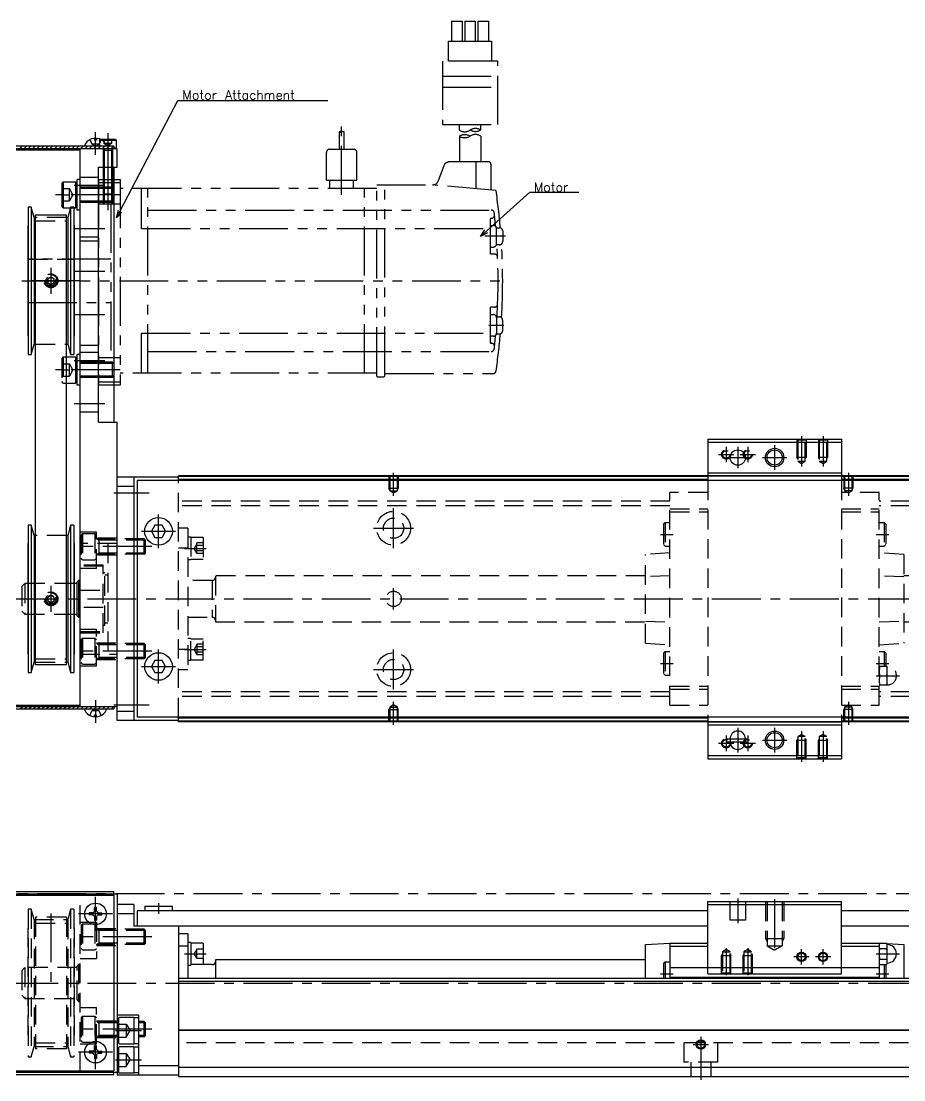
# Model space of a CAD drawing. Extents: x -2 to 986, y -8 to 353.
# Drawn here: x 327.5 to 614.7, y 9 to 353.5 of the extents above; entities that cross this region are included whole.
import ezdxf

# ---------------------------------------------------------------- set-up
doc = ezdxf.new("R2010")
doc.units = 0
doc.header["$LTSCALE"] = 0.5
for name, pattern in [('CENTER', [50.8, 31.75, -6.35, 6.35, -6.35]), ('DASHED', [19.05, 12.7, -6.35]), ('PHANTOM', [63.5, 31.75, -6.35, 6.35, -6.35, 6.35, -6.35])]:
    doc.linetypes.add(name, pattern=pattern)
for name, color, linetype in [('MSM_CENTER', 1, 'CENTER'), ('MSM_CONTINUOUS', 7, 'CONTINUOUS'), ('MSM_DASHED', 4, 'DASHED'), ('MSM_IMAGINARY', 6, 'PHANTOM'), ('MSM_NARROW', 5, 'CONTINUOUS'), ('MSM_PART_NUMBER', 7, 'CONTINUOUS')]:
    doc.layers.add(name, color=color, linetype=linetype)
doc.styles.get("Standard").update_dxf_attribs({"font": 'txt.shx', "height": 3, "bigfont": 'bigfont.shx'})

msp = doc.modelspace()

# ---------------------------------------------------------------- linework, layer by layer
at = {"layer": 'MSM_CENTER'}
for p, q in [((351.67, 310), (351.67, 317.37)), ((355.67, 317), (355.67, 295)), ((354.67, 300), (344.67, 300)), ((359.67, 297), (338.67, 297)), ((344.67, 286), (354.67, 286)), ((337.17, 273.25), (337.17, 264.75)), ((346.67, 269), (327.67, 269)), ((354.67, 272), (344.67, 272)), ((344.67, 258), (354.67, 258)), ((354.67, 243), (344.67, 243)), ((359.67, 240), (338.67, 240)), ((354.67, 229), (344.67, 229)), ((581.42, 218.5), (581.42, 208.59)), ((588.42, 218.5), (588.42, 208.59)), ((556.92, 215), (556.92, 210)), ((560.67, 215), (560.67, 208)), ((563.92, 215), (563.92, 210)), ((572.67, 215.5), (572.67, 207.5)), ((554.42, 212.5), (559.42, 212.5)), ((557.17, 211.5), (564.17, 211.5)), ((561.42, 212.5), (566.42, 212.5)), ((568.67, 211.5), (576.67, 211.5)), ((448.67, 198.99), (448.67, 206.5)), ((596.67, 206.5), (596.67, 198.99)), ((357.67, 200), (369.17, 200)), ((372.17, 182), (372.17, 193)), ((448.67, 182), (448.67, 195)), ((366.67, 187.5), (377.67, 187.5)), ((442.17, 188.5), (455.17, 188.5)), ((535.52, 186.5), (539.62, 186.5)), ((605.72, 186.5), (609.82, 186.5)), ((369.97, 182.5), (344.67, 182.5)), ((380.67, 181.95), (387.67, 181.95)), ((337.17, 169.75), (337.17, 161.25)), ((448.67, 162), (448.67, 169)), ((323.67, 165.5), (982.67, 165.5)), ((369.97, 148.5), (344.67, 148.5)), ((372.17, 138), (372.17, 149)), ((380.67, 149.05), (387.67, 149.05)), ((448.67, 136), (448.67, 149)), ((366.67, 143.5), (377.67, 143.5)), ((442.17, 142.5), (455.17, 142.5)), ((535.52, 144.5), (539.62, 144.5)), ((605.72, 144.5), (609.82, 144.5)), ((605.72, 140.5), (613.32, 140.5)), ((351.67, 132.5), (351.67, 125.13)), ((357.67, 131), (369.17, 131)), ((448.67, 124.5), (448.67, 132.01)), ((596.67, 132.01), (596.67, 124.5)), ((556.92, 121), (556.92, 116)), ((560.67, 123.5), (560.67, 115.5)), ((563.92, 121), (563.92, 116)), ((572.67, 123.5), (572.67, 115.5)), ((581.42, 122.41), (581.42, 112.5)), ((588.42, 122.41), (588.42, 112.5)), ((554.42, 118.5), (559.42, 118.5)), ((557.17, 120), (564.17, 120)), ((557.17, 119), (564.17, 119)), ((561.42, 118.5), (566.42, 118.5)), ((568.67, 119.5), (576.67, 119.5)), ((983.67, 69.5), (320.67, 69.5)), ((351.67, 57.5), (351.67, 68.5)), ((372.17, 66.5), (372.17, 63)), ((560.67, 68), (560.67, 60)), ((572.67, 67.76), (572.67, 50.18)), ((337.17, 63.12), (337.17, 38.5)), ((357.17, 63), (346.17, 63)), ((369.97, 55.5), (344.67, 55.5)), ((556.92, 51.81), (556.92, 43.1)), ((563.92, 51.81), (563.92, 43.1)), ((380.67, 50), (387.67, 50)), ((583.92, 49), (578.92, 49)), ((581.42, 46.5), (581.42, 51.5)), ((590.92, 49), (585.92, 49)), ((588.42, 46.5), (588.42, 51.5)), ((605.72, 50), (613.32, 50)), ((535.52, 43.5), (539.62, 43.5)), ((605.72, 43.5), (609.82, 43.5)), ((323.67, 40.5), (982.67, 40.5)), ((369.97, 25.5), (344.67, 25.5)), ((358.17, 25), (366.67, 25)), ((351.67, 12.5), (351.67, 23.5)), ((548.67, 23), (548.67, 9)), ((357.17, 18), (346.17, 18)), ((546.17, 20.5), (551.17, 20.5)), ((358.17, 15.5), (366.67, 15.5))]:
    msp.add_line(p, q, dxfattribs=at)
at = {"layer": 'MSM_CONTINUOUS'}
for p, q in [((351.34, 315.29), (351.36, 314.8)), ((351.98, 314.8), (351.36, 314.8)), ((352, 315.29), (351.98, 314.8)), ((358.12, 315), (353.41, 315)), ((358.42, 314.7), (353.93, 314.7)), ((358.12, 315), (358.42, 314.7)), ((358.42, 314.7), (358.42, 312.3)), ((324.47, 311.6), (346.67, 311.6)), ((357.67, 312.8), (324.87, 312.8)), ((358.67, 312), (324.87, 312)), ((346.67, 130.5), (346.67, 312)), ((348.2, 313.16), (348.17, 312.8)), ((355.13, 313.16), (355.17, 312.8)), ((357.67, 312.8), (357.67, 312)), ((357.67, 312.3), (358.42, 312.3)), ((358.12, 312), (358.42, 312.3)), ((358.67, 306), (358.67, 312)), ((352.67, 223), (352.67, 306)), ((352.67, 306), (358.67, 306)), ((354.17, 306), (354.17, 299.5)), ((357.17, 306), (357.17, 299.5)), ((357.67, 306), (357.67, 223)), ((341.17, 301.25), (340.67, 300.75)), ((340.67, 300.75), (340.67, 293.25)), ((341.17, 301.25), (341.17, 292.75)), ((341.17, 301.25), (345.17, 301.25)), ((345.17, 301.25), (345.17, 292.75)), ((345.17, 301.25), (345.67, 300.75)), ((345.67, 292), (345.67, 302)), ((346.67, 302), (345.67, 302)), ((357.23, 299.5), (352.67, 299.5)), ((357.23, 294.5), (357.23, 299.5)), ((357.67, 299.07), (357.23, 299.5)), ((329.73, 293), (329.73, 245)), ((330.76, 293), (329.73, 293)), ((330.76, 293), (330.76, 245)), ((331.67, 289.62), (330.76, 293)), ((341.17, 292.75), (340.67, 293.25)), ((343.57, 293), (342.67, 289.62)), ((343.57, 293), (343.57, 245)), ((344.61, 293), (343.57, 293)), ((344.61, 293), (344.61, 245)), ((345.17, 292.75), (345.67, 293.25)), ((357.23, 294.5), (352.67, 294.5)), ((357.23, 294.5), (357.67, 294.93)), ((331.67, 289.62), (331.67, 248.37)), ((332.17, 289.62), (331.67, 289.62)), ((332.17, 144.07), (332.17, 290.43)), ((332.17, 290.43), (342.17, 290.43)), ((341.17, 292.75), (343.5, 292.75)), ((342.17, 144.07), (342.17, 290.43)), ((342.67, 289.62), (342.17, 289.62)), ((342.67, 289.62), (342.67, 248.37)), ((344.61, 292.75), (345.17, 292.75)), ((346.67, 292), (345.67, 292)), ((329.67, 287), (329.67, 251)), ((329.73, 287), (329.67, 287)), ((344.67, 287), (344.61, 287)), ((344.67, 287), (344.67, 251)), ((329.67, 251), (329.73, 251)), ((330.76, 245), (331.67, 248.37)), ((331.67, 248.37), (332.17, 248.37)), ((342.17, 248.37), (342.67, 248.37)), ((342.67, 248.37), (343.57, 245)), ((344.61, 251), (344.67, 251)), ((329.73, 245), (330.76, 245)), ((343.57, 245), (344.61, 245)), ((345.67, 235), (345.67, 245)), ((346.67, 245), (345.67, 245)), ((342.17, 244.25), (345.17, 244.25)), ((345.17, 244.25), (345.17, 235.75)), ((345.17, 244.25), (345.67, 243.75)), ((357.23, 242.5), (352.67, 242.5)), ((357.67, 242.07), (357.23, 242.5)), ((357.23, 237.5), (357.23, 242.5)), ((357.23, 237.5), (357.67, 237.93)), ((342.17, 235.75), (345.17, 235.75)), ((345.17, 235.75), (345.67, 236.25)), ((346.67, 235), (345.67, 235)), ((357.23, 237.5), (352.67, 237.5)), ((352.67, 223), (358.67, 223)), ((358.67, 125.9), (358.67, 223)), ((550.92, 217.5), (550.92, 204)), ((550.92, 217.5), (594.42, 217.5)), ((594.42, 217.5), (594.42, 204)), ((550.92, 216.5), (594.42, 216.5)), ((378.67, 205.1), (358.67, 205.1)), ((364.17, 205.1), (364.17, 125.9)), ((365.17, 204), (365.17, 127)), ((980.17, 204), (365.17, 204)), ((378.67, 204), (378.67, 205.5)), ((968.67, 205.5), (378.67, 205.5)), ((550.92, 205.3), (378.67, 205.3)), ((550.92, 204.3), (378.67, 204.3)), ((550.92, 206.5), (594.42, 206.5)), ((550.92, 205.5), (594.42, 205.5)), ((752.92, 205.3), (594.42, 205.3)), ((752.92, 204.3), (594.42, 204.3)), ((364.17, 202.1), (358.67, 202.1)), ((329.73, 189.5), (329.73, 141.5)), ((330.76, 189.5), (329.73, 189.5)), ((330.76, 189.5), (330.76, 141.5)), ((331.67, 186.12), (330.76, 189.5)), ((343.57, 189.5), (342.67, 186.12)), ((343.57, 189.5), (343.57, 141.5)), ((344.61, 189.5), (343.57, 189.5)), ((344.61, 189.5), (344.61, 141.5)), ((371.01, 189.5), (369.86, 187.5)), ((373.32, 189.5), (371.01, 189.5)), ((374.48, 187.5), (373.32, 189.5)), ((331.67, 186.12), (331.67, 144.87)), ((332.17, 186.12), (331.67, 186.12)), ((342.67, 186.12), (342.17, 186.12)), ((342.67, 186.12), (342.67, 144.87)), ((369.86, 187.5), (371.01, 185.5)), ((373.32, 185.5), (374.48, 187.5)), ((329.67, 183.5), (329.67, 147.5)), ((329.73, 183.5), (329.67, 183.5)), ((344.67, 183.5), (344.61, 183.5)), ((344.67, 183.5), (344.67, 147.5)), ((371.01, 185.5), (373.32, 185.5)), ((345.67, 170.5), (344.67, 170.5)), ((346.17, 171.5), (345.67, 171)), ((345.67, 160), (345.67, 171)), ((346.17, 171.5), (346.17, 159.5)), ((346.67, 171.5), (346.17, 171.5)), ((344.67, 160.5), (345.67, 160.5)), ((345.67, 160), (346.17, 159.5)), ((346.17, 159.5), (346.67, 159.5)), ((329.67, 147.5), (329.73, 147.5)), ((330.76, 141.5), (331.67, 144.87)), ((331.67, 144.87), (332.17, 144.87)), ((342.67, 144.87), (342.17, 144.87)), ((342.67, 144.87), (343.57, 141.5)), ((344.61, 147.5), (344.67, 147.5)), ((371.01, 145.5), (369.86, 143.5)), ((373.32, 145.5), (371.01, 145.5)), ((374.48, 143.5), (373.32, 145.5)), ((329.73, 141.5), (330.76, 141.5)), ((342.17, 144.07), (332.17, 144.07)), ((343.57, 141.5), (344.61, 141.5)), ((369.86, 143.5), (371.01, 141.5)), ((371.01, 141.5), (373.32, 141.5)), ((373.32, 141.5), (374.48, 143.5)), ((324.47, 130.9), (346.67, 130.9)), ((324.87, 130.5), (358.67, 130.5)), ((324.87, 129.7), (357.67, 129.7)), ((348.2, 129.34), (348.17, 129.7)), ((351.34, 127.21), (351.36, 127.7)), ((351.98, 127.7), (351.36, 127.7)), ((352, 127.21), (351.98, 127.7)), ((355.13, 129.34), (355.17, 129.7)), ((357.67, 130.5), (357.67, 129.7)), ((364.17, 128.9), (358.67, 128.9)), ((378.67, 125.9), (358.67, 125.9)), ((980.17, 127), (365.17, 127)), ((378.67, 125.5), (378.67, 127)), ((550.92, 126.7), (378.67, 126.7)), ((550.92, 125.7), (378.67, 125.7)), ((968.67, 125.5), (378.67, 125.5)), ((550.92, 127), (550.92, 113.5)), ((550.92, 125.5), (594.42, 125.5)), ((550.92, 124.5), (594.42, 124.5)), ((594.42, 127), (594.42, 113.5)), ((752.92, 126.7), (594.42, 126.7)), ((752.92, 125.7), (594.42, 125.7)), ((558.17, 120), (558.17, 119)), ((563.17, 119), (563.17, 120)), ((550.92, 114.5), (594.42, 114.5)), ((550.92, 113.5), (594.42, 113.5)), ((323.67, 69.1), (357.67, 69.1)), ((324.87, 70.3), (357.67, 70.3)), ((324.87, 69.5), (358.67, 69.5)), ((346.67, 69.1), (346.67, 69.5)), ((357.67, 69.5), (357.67, 70.3)), ((357.67, 69.1), (357.67, 11.9)), ((358.67, 69.5), (358.67, 10.5)), ((364.17, 66), (358.67, 66)), ((364.17, 66), (364.17, 59)), ((367.67, 65.5), (367.67, 64)), ((367.67, 65.5), (376.67, 65.5)), ((376.67, 64), (376.67, 65.5)), ((550.92, 67), (594.42, 67)), ((550.92, 43.5), (550.92, 67)), ((550.92, 66), (594.42, 66)), ((594.42, 43.5), (594.42, 67)), ((350.74, 63.33), (349.59, 63.31)), ((350.74, 62.67), (349.59, 62.69)), ((350.74, 63.33), (351.15, 63.52)), ((350.74, 62.67), (351.15, 62.48)), ((351.34, 63.92), (351.15, 63.52)), ((351.34, 62.08), (351.15, 62.48)), ((351.34, 63.92), (351.36, 65.08)), ((351.34, 62.08), (351.36, 60.92)), ((352, 63.92), (351.98, 65.08)), ((352, 62.08), (351.98, 60.92)), ((352, 63.92), (352.19, 63.52)), ((352, 62.08), (352.19, 62.48)), ((352.59, 63.33), (352.19, 63.52)), ((352.59, 62.67), (352.19, 62.48)), ((352.59, 63.33), (353.74, 63.31)), ((352.59, 62.67), (353.74, 62.69)), ((364.17, 63), (358.67, 63)), ((365.17, 64), (365.17, 59)), ((550.92, 64), (365.17, 64)), ((752.92, 64), (594.42, 64)), ((550.92, 59), (364.17, 59)), ((378.67, 59), (378.67, 10)), ((752.92, 59), (594.42, 59)), ((381.67, 56.5), (378.67, 56.5)), ((381.67, 56.5), (381.67, 42)), ((381.67, 52.5), (378.67, 52.5)), ((382.67, 53.65), (381.67, 53.65)), ((382.67, 53.65), (382.67, 46.35)), ((386.67, 53.5), (382.67, 53.5)), ((386.67, 53.5), (386.67, 46.5)), ((530.62, 53), (538.62, 53.5)), ((530.62, 42), (530.62, 53)), ((538.62, 53.5), (550.92, 53.5)), ((538.62, 53.5), (538.62, 42)), ((538.62, 52.5), (550.92, 52.5)), ((594.42, 53.5), (606.72, 53.5)), ((594.42, 52.5), (606.72, 52.5)), ((606.72, 53.5), (607.29, 53.46)), ((606.72, 53.5), (606.72, 42)), ((606.84, 53.46), (606.72, 53)), ((606.72, 52.41), (606.72, 52.6)), ((606.84, 53.46), (609.19, 53.46)), ((606.84, 51.73), (609.19, 51.73)), ((609.32, 53), (609.19, 53.46)), ((609.22, 53.34), (614.72, 53)), ((609.32, 47), (609.32, 53)), ((614.72, 53), (614.72, 42)), ((606.84, 48.27), (609.19, 48.27)), ((381.67, 46.35), (382.67, 46.35)), ((389.67, 46.5), (382.67, 46.5)), ((390.67, 48), (390.67, 42)), ((530.62, 48), (390.67, 48)), ((537.02, 47.3), (536.52, 46.8)), ((536.52, 46.8), (536.52, 42)), ((538.62, 47.3), (537.02, 47.3)), ((537.02, 47.3), (537.02, 42)), ((538.62, 45.5), (606.72, 45.5)), ((606.72, 47), (606.84, 46.54)), ((606.84, 46.54), (609.19, 46.54)), ((608.32, 46.54), (608.32, 42)), ((608.82, 46.54), (608.82, 42)), ((609.19, 46.54), (609.32, 47)), ((968.67, 42), (378.67, 42)), ((538.62, 42.4), (606.72, 42.4)), ((550.92, 43.5), (594.42, 43.5)), ((968.67, 41), (378.67, 41)), ((365.67, 30), (358.67, 30)), ((359.17, 29), (359.17, 21)), ((364.17, 29.25), (359.42, 29.25)), ((364.17, 29.25), (364.17, 20.75)), ((365.67, 29.15), (364.17, 29.15)), ((365.67, 30), (365.67, 10.5)), ((968.67, 25.2), (378.67, 25.2)), ((968.67, 25), (378.67, 25)), ((359.42, 20.75), (364.17, 20.75)), ((364.17, 20.85), (365.67, 20.85)), ((350.74, 18.33), (349.59, 18.31)), ((350.74, 17.67), (349.59, 17.69)), ((350.74, 18.33), (351.15, 18.52)), ((350.74, 17.67), (351.15, 17.48)), ((351.34, 18.92), (351.15, 18.52)), ((351.34, 17.08), (351.15, 17.48)), ((351.34, 18.92), (351.36, 20.08)), ((352, 18.92), (351.98, 20.08)), ((352, 18.92), (352.19, 18.52)), ((352, 17.08), (352.19, 17.48)), ((352.59, 18.33), (352.19, 18.52)), ((352.59, 17.67), (352.19, 17.48)), ((352.59, 18.33), (353.74, 18.31)), ((352.59, 17.67), (353.74, 17.69)), ((359.17, 19.5), (359.17, 11.5)), ((364.17, 19.75), (359.42, 19.75)), ((364.17, 19.75), (364.17, 11.25)), ((365.67, 19.65), (364.17, 19.65)), ((351.34, 17.08), (351.36, 15.92)), ((352, 17.08), (351.98, 15.92)), ((323.67, 11.9), (357.67, 11.9)), ((324.87, 11.5), (358.67, 11.5)), ((324.87, 10.7), (357.67, 10.7)), ((346.67, 11.5), (346.67, 11.9)), ((357.67, 10.7), (357.67, 11.5)), ((378.67, 10.5), (358.67, 10.5)), ((359.42, 11.25), (364.17, 11.25)), ((364.17, 11.35), (365.67, 11.35)), ((378.67, 13.5), (365.67, 13.5)), ((968.67, 13), (378.67, 13)), ((968.67, 10), (378.67, 10))]:
    msp.add_line(p, q, dxfattribs=at)
for centre, radius in [((560.67, 211.5), 2.5), ((572.67, 211.5), 2.46), ((372.17, 187.5), 4.5), ((372.17, 143.5), 4.5), ((572.67, 119.5), 2.46), ((351.67, 63), 3.5), ((581.42, 49), 1.23), ((588.42, 49), 1.23), ((351.67, 18), 3.5), ((548.67, 20.5), 1.23)]:
    msp.add_circle(centre, radius, dxfattribs=at)
for centre, radius, start, end in [((349.29, 313.07), 1.1, 144.8906, 175), ((351.67, 311.4), 4, 97.4656, 144.8906), ((351.14, 315.06), 0.305, 49.0368, 87.9309), ((352.2, 315.06), 0.305, 92.0691, 130.9632), ((351.67, 311.4), 4, 35.1094, 82.5344), ((354.04, 313.07), 1.1, 5, 35.1094), ((349.29, 129.43), 1.1, 185, 215.1094), ((351.67, 131.1), 4, 215.1094, 262.5344), ((351.67, 131.1), 4, 277.4656, 324.8906), ((354.04, 129.43), 1.1, 324.8906, 355), ((351.14, 127.44), 0.305, 272.0691, 310.9632), ((352.2, 127.44), 0.305, 229.0368, 267.9309), ((560.67, 120), 2.5, 0, 180), ((560.67, 119), 2.5, 180, 0), ((351.67, 63), 2.1, 171.4911, 188.5089), ((351.67, 63), 2.1, 81.4911, 98.5089), ((351.67, 63), 2.1, 351.4911, 8.5089), ((351.67, 63), 2.1, 261.4911, 278.5089), ((610.02, 52.57), 3.31, 164.2277, 179.4294), ((610.02, 52.63), 3.31, 180.5738, 195.7691), ((619.6, 49.95), 12.89, 172.0306, 179.7562), ((606.01, 52.56), 3.31, 0.5738, 15.7691), ((606.01, 52.63), 3.31, 344.2277, 359.4294), ((596.33, 49.94), 12.98, 0.2719, 7.9413), ((609.32, 50), 3, 270, 90), ((620.17, 50.1), 13.46, 180.407, 187.8062), ((610.02, 47.37), 3.31, 164.2277, 179.4294), ((595.86, 50.1), 13.46, 352.1938, 359.593), ((606.01, 47.37), 3.31, 0.5738, 15.7691), ((389.67, 47.5), 1, 270, 0), ((610.02, 47.44), 3.31, 180.5738, 195.7691), ((606.01, 47.43), 3.31, 344.2277, 359.4294), ((359.42, 29), 0.25, 90, 180), ((359.42, 21), 0.25, 180, 270), ((351.67, 18), 2.1, 171.4911, 188.5089), ((351.67, 18), 2.1, 81.4911, 98.5089), ((351.67, 18), 2.1, 351.4911, 8.5089), ((359.42, 19.5), 0.25, 90, 180), ((351.67, 18), 2.1, 261.4911, 278.5089), ((359.42, 11.5), 0.25, 180, 270)]:
    msp.add_arc(centre, radius, start, end, dxfattribs=at)
at = {"layer": 'MSM_DASHED'}
for p, q in [((349.8, 314.94), (350.52, 313.47)), ((353.54, 314.94), (352.81, 313.47)), ((352.92, 314.7), (353.22, 315)), ((353.93, 314.7), (352.92, 314.7)), ((352.92, 314.7), (352.92, 312.8)), ((353.41, 315), (353.22, 315)), ((354.42, 315), (354.42, 313.7)), ((356.92, 313.7), (354.42, 313.7)), ((355.67, 312.98), (354.42, 313.7)), ((355.67, 315), (355.67, 313.7)), ((356.92, 313.7), (355.67, 312.98)), ((356.92, 315), (356.92, 313.7)), ((351.67, 312.86), (350.52, 313.47)), ((352.81, 313.47), (350.52, 313.47)), ((351.67, 312.86), (352.81, 313.47)), ((354.15, 311.95), (354.44, 311.46)), ((354.17, 311.9), (354.17, 306)), ((357.17, 311.46), (354.17, 311.46)), ((354.44, 311.46), (354.44, 306)), ((357.18, 311.95), (356.9, 311.46)), ((356.9, 311.46), (356.9, 306)), ((357.17, 311.9), (357.17, 306)), ((352.67, 302.65), (346.67, 302.65)), ((340.67, 299), (343.17, 299)), ((340.67, 297), (343.17, 297)), ((344.32, 297), (343.17, 299)), ((343.17, 295), (343.17, 299)), ((344.32, 297), (343.17, 295)), ((352.67, 299.5), (346.67, 299.5)), ((352.67, 299.07), (346.67, 299.07)), ((354.17, 299.5), (354.17, 297.27)), ((354.44, 297), (354.17, 297.27)), ((354.17, 297.27), (357.17, 297.27)), ((354.44, 299.5), (354.44, 297)), ((356.9, 297), (354.44, 297)), ((356.9, 299.5), (356.9, 297)), ((357.17, 297.27), (356.9, 297)), ((357.17, 299.5), (357.17, 297.27)), ((340.67, 295), (343.17, 295)), ((352.67, 294.93), (346.67, 294.93)), ((352.67, 294.5), (346.67, 294.5)), ((342.17, 289.62), (332.17, 289.62)), ((343.5, 292.75), (344.61, 292.75)), ((332.17, 288.49), (342.17, 288.49)), ((346.67, 283.35), (352.67, 283.35)), ((346.67, 282), (352.67, 282)), ((329.67, 276), (344.67, 276)), ((337.17, 270.15), (336.17, 269.58)), ((336.17, 269.58), (336.17, 268.42)), ((338.17, 269.58), (337.17, 270.15)), ((338.17, 268.42), (338.17, 269.58)), ((336.17, 268.42), (337.17, 267.85)), ((337.17, 267.85), (338.17, 268.42)), ((329.67, 262), (344.67, 262)), ((332.17, 248.37), (342.17, 248.37)), ((352.67, 248), (346.67, 248)), ((352.67, 245.65), (346.67, 245.65)), ((341.17, 244.25), (340.67, 243.75)), ((340.67, 243.75), (340.67, 236.25)), ((340.67, 242), (343.17, 242)), ((341.17, 244.25), (341.17, 235.75)), ((341.17, 244.25), (342.17, 244.25)), ((344.32, 240), (343.17, 242)), ((343.17, 238), (343.17, 242)), ((352.67, 242.5), (346.67, 242.5)), ((352.67, 242.07), (346.67, 242.07)), ((340.67, 240), (343.17, 240)), ((340.67, 238), (343.17, 238)), ((344.32, 240), (343.17, 238)), ((352.67, 237.93), (346.67, 237.93)), ((341.17, 235.75), (340.67, 236.25)), ((341.17, 235.75), (342.17, 235.75)), ((352.67, 237.5), (346.67, 237.5)), ((346.67, 226.35), (352.67, 226.35)), ((579.92, 217.5), (580.19, 217.23)), ((579.92, 217.5), (579.92, 211.5)), ((580.19, 217.23), (580.19, 210.3)), ((580.19, 217.23), (582.65, 217.23)), ((582.65, 217.23), (582.92, 217.5)), ((582.65, 210.3), (582.65, 217.23)), ((582.92, 217.5), (582.92, 211.5)), ((586.92, 217.5), (587.19, 217.23)), ((586.92, 217.5), (586.92, 211.5)), ((587.19, 217.23), (587.19, 210.3)), ((587.19, 217.23), (589.65, 217.23)), ((589.65, 217.23), (589.92, 217.5)), ((589.65, 210.3), (589.65, 217.23)), ((589.92, 217.5), (589.92, 211.5)), ((582.92, 211.5), (579.92, 211.5)), ((580.19, 211.03), (579.92, 211.5)), ((580.19, 210.3), (581.42, 209.59)), ((580.19, 210.3), (582.65, 210.3)), ((581.42, 209.59), (582.65, 210.3)), ((582.65, 211.03), (582.92, 211.5)), ((589.92, 211.5), (586.92, 211.5)), ((587.19, 211.03), (586.92, 211.5)), ((587.19, 210.3), (588.42, 209.59)), ((587.19, 210.3), (589.65, 210.3)), ((588.42, 209.59), (589.65, 210.3)), ((589.65, 211.03), (589.92, 211.5)), ((378.67, 127), (378.67, 204)), ((447.17, 205.5), (447.17, 201.5)), ((447.44, 205.5), (447.44, 200.7)), ((449.9, 200.7), (449.9, 205.5)), ((450.17, 205.5), (450.17, 201.5)), ((594.42, 205.5), (550.92, 205.5)), ((550.92, 204), (550.92, 127)), ((594.42, 204), (594.42, 127)), ((595.17, 205.5), (595.17, 201.5)), ((595.44, 205.5), (595.44, 200.7)), ((597.9, 200.7), (597.9, 205.5)), ((598.17, 205.5), (598.17, 201.5)), ((447.17, 201.5), (450.17, 201.5)), ((447.44, 201.03), (447.17, 201.5)), ((447.44, 200.7), (448.67, 199.99)), ((447.44, 200.7), (449.9, 200.7)), ((448.67, 199.99), (449.9, 200.7)), ((449.9, 201.03), (450.17, 201.5)), ((550.92, 200.1), (538.62, 200.1)), ((538.62, 130.9), (538.62, 200.1)), ((606.72, 200.1), (594.42, 200.1)), ((598.17, 201.5), (595.17, 201.5)), ((595.44, 201.03), (595.17, 201.5)), ((597.9, 200.7), (595.44, 200.7)), ((595.44, 200.7), (596.67, 199.99)), ((596.67, 199.99), (597.9, 200.7)), ((597.9, 201.03), (598.17, 201.5)), ((606.72, 130.9), (606.72, 200.1)), ((538.62, 197.25), (378.67, 197.25)), ((740.62, 197.25), (606.72, 197.25)), ((538.62, 195.75), (378.67, 195.75)), ((538.62, 194.85), (550.92, 194.85)), ((538.62, 193.85), (550.92, 193.85)), ((594.42, 194.85), (606.72, 194.85)), ((594.42, 193.85), (606.72, 193.85)), ((740.62, 195.75), (606.72, 195.75)), ((537.02, 190.3), (536.52, 189.8)), ((536.52, 189.8), (536.52, 183.2)), ((537.02, 190.3), (537.02, 182.7)), ((538.62, 190.3), (537.02, 190.3)), ((608.32, 190.3), (606.72, 190.3)), ((608.32, 190.3), (608.32, 182.7)), ((608.82, 189.8), (608.32, 190.3)), ((608.82, 189.8), (608.82, 183.2)), ((342.17, 186.12), (332.17, 186.12)), ((351.97, 187.25), (346.67, 187.25)), ((347.47, 186.75), (346.97, 186.25)), ((346.97, 186.25), (346.97, 178.75)), ((347.47, 186.75), (347.47, 178.25)), ((347.47, 186.75), (351.47, 186.75)), ((351.47, 186.75), (351.47, 178.25)), ((351.47, 186.75), (351.97, 186.25)), ((351.97, 175.38), (351.97, 187.25)), ((381.67, 188.5), (378.67, 188.5)), ((381.67, 188.5), (381.67, 142.5)), ((358.67, 183.5), (346.67, 183.5)), ((358.67, 185.25), (351.97, 185.25)), ((367.53, 185), (351.97, 185)), ((351.97, 185), (352.72, 184.57)), ((352.72, 185), (352.72, 180)), ((367.97, 184.57), (352.72, 184.57)), ((355.67, 183.5), (355.67, 147.5)), ((367.97, 184.57), (367.53, 185)), ((367.53, 180), (367.53, 185)), ((367.97, 180.43), (367.97, 184.57)), ((382.67, 185.6), (381.67, 185.6)), ((382.67, 185.6), (382.67, 178.3)), ((386.67, 185.45), (382.67, 185.45)), ((384.67, 183.45), (383.8, 181.95)), ((384.67, 180.22), (384.67, 183.69)), ((386.67, 183.69), (384.67, 183.69)), ((386.67, 182.82), (384.67, 182.82)), ((386.67, 185.45), (386.67, 178.45)), ((536.52, 183.2), (537.02, 182.7)), ((537.02, 182.7), (538.62, 182.7)), ((606.72, 182.7), (608.32, 182.7)), ((608.32, 182.7), (608.82, 183.2)), ((351.97, 180), (352.72, 180.43)), ((367.53, 180), (351.97, 180)), ((358.67, 179.75), (351.97, 179.75)), ((367.97, 180.43), (352.72, 180.43)), ((367.53, 180), (367.97, 180.43)), ((381.67, 182.02), (378.67, 182.02)), ((384.67, 180.45), (383.8, 181.95)), ((386.67, 181.09), (384.67, 181.09)), ((386.67, 180.22), (384.67, 180.22)), ((538.62, 180.5), (530.62, 179.94)), ((530.62, 151.06), (530.62, 179.94)), ((614.72, 179.94), (606.72, 180.5)), ((614.72, 179.94), (614.72, 151.06)), ((354.17, 176.5), (346.67, 176.5)), ((354.17, 176.14), (346.67, 176.14)), ((347.47, 178.25), (346.97, 178.75)), ((347.47, 178.25), (351.47, 178.25)), ((351.47, 178.25), (351.97, 178.75)), ((354.17, 154.5), (354.17, 176.5)), ((381.67, 178.3), (382.67, 178.3)), ((382.67, 178.45), (386.67, 178.45)), ((351.97, 175.38), (346.67, 175.38)), ((354.67, 174), (354.17, 174)), ((354.67, 157), (354.67, 174)), ((355.67, 173.25), (354.67, 173.25)), ((390.67, 173), (390.67, 158)), ((530.62, 173), (390.67, 173)), ((538.62, 172.98), (530.62, 172.73)), ((614.72, 172.73), (606.72, 172.98)), ((732.62, 173), (614.72, 173)), ((328.67, 170.5), (327.67, 169.5)), ((327.67, 169.5), (327.67, 161.5)), ((344.67, 170.5), (328.67, 170.5)), ((328.67, 170.5), (328.67, 160.5)), ((389.67, 171.5), (381.67, 171.5)), ((389.67, 171.5), (389.67, 159.5)), ((337.17, 166.65), (336.17, 166.08)), ((336.17, 166.08), (336.17, 164.92)), ((338.17, 166.08), (337.17, 166.65)), ((338.17, 164.92), (338.17, 166.08)), ((346.67, 168.3), (354.17, 168.3)), ((336.17, 164.92), (337.17, 164.35)), ((337.17, 164.35), (338.17, 164.92)), ((354.17, 162.7), (346.67, 162.7)), ((327.67, 161.5), (328.67, 160.5)), ((328.67, 160.5), (344.67, 160.5)), ((381.67, 159.5), (389.67, 159.5)), ((346.67, 155.62), (351.97, 155.62)), ((351.97, 143.75), (351.97, 155.62)), ((354.17, 157), (354.67, 157)), ((354.67, 157.75), (355.67, 157.75)), ((390.67, 158), (530.62, 158)), ((530.62, 158.27), (538.62, 158.02)), ((606.72, 158.02), (614.72, 158.27)), ((614.72, 158), (732.62, 158)), ((346.67, 154.86), (354.17, 154.86)), ((346.67, 154.5), (354.17, 154.5)), ((347.47, 152.75), (346.97, 152.25)), ((346.97, 152.25), (346.97, 144.75)), ((347.47, 152.75), (351.47, 152.75)), ((347.47, 152.75), (347.47, 144.25)), ((351.47, 152.75), (351.47, 144.25)), ((351.47, 152.75), (351.97, 152.25)), ((381.67, 152.7), (382.67, 152.7)), ((382.67, 145.4), (382.67, 152.7)), ((382.67, 152.55), (386.67, 152.55)), ((386.67, 145.55), (386.67, 152.55)), ((351.97, 151.25), (358.67, 151.25)), ((367.53, 151), (351.97, 151)), ((351.97, 151), (352.72, 150.57)), ((352.72, 151), (352.72, 146)), ((367.97, 150.57), (352.72, 150.57)), ((367.53, 146), (367.53, 151)), ((367.97, 150.57), (367.53, 151)), ((367.97, 146.43), (367.97, 150.57)), ((381.67, 148.98), (378.67, 148.98)), ((384.67, 150.55), (383.8, 149.05)), ((384.67, 147.55), (383.8, 149.05)), ((384.67, 150.78), (384.67, 147.31)), ((386.67, 150.78), (384.67, 150.78)), ((386.67, 149.91), (384.67, 149.91)), ((386.67, 148.18), (384.67, 148.18)), ((530.62, 151.06), (538.62, 150.5)), ((537.02, 148.3), (536.52, 147.8)), ((537.02, 148.3), (537.02, 140.7)), ((538.62, 148.3), (537.02, 148.3)), ((606.72, 150.5), (614.72, 151.06)), ((608.32, 148.3), (606.72, 148.3)), ((608.82, 147.8), (608.32, 148.3)), ((608.32, 148.3), (608.32, 143.5)), ((332.17, 146.01), (342.17, 146.01)), ((332.17, 144.87), (342.17, 144.87)), ((346.67, 147.5), (358.67, 147.5)), ((347.47, 144.25), (346.97, 144.75)), ((351.47, 144.25), (351.97, 144.75)), ((351.97, 146), (352.72, 146.43)), ((367.53, 146), (351.97, 146)), ((351.97, 145.75), (358.67, 145.75)), ((367.97, 146.43), (352.72, 146.43)), ((367.53, 146), (367.97, 146.43)), ((382.67, 145.4), (381.67, 145.4)), ((386.67, 145.55), (382.67, 145.55)), ((386.67, 147.31), (384.67, 147.31)), ((536.52, 147.8), (536.52, 141.2)), ((608.82, 147.8), (608.82, 143.5)), ((346.67, 143.75), (351.97, 143.75)), ((347.47, 144.25), (351.47, 144.25)), ((378.67, 142.5), (381.67, 142.5)), ((609.32, 143.5), (606.72, 143.5)), ((609.32, 137.5), (609.32, 143.5)), ((536.52, 141.2), (537.02, 140.7)), ((537.02, 140.7), (538.62, 140.7)), ((606.84, 140.5), (609.19, 140.5)), ((538.62, 135.25), (378.67, 135.25)), ((538.62, 137.15), (550.92, 137.15)), ((538.62, 136.15), (550.92, 136.15)), ((594.42, 137.15), (606.72, 137.15)), ((594.42, 136.15), (606.72, 136.15)), ((606.72, 137.5), (609.32, 137.5)), ((740.62, 135.25), (606.72, 135.25)), ((538.62, 133.75), (378.67, 133.75)), ((448.67, 131.01), (447.44, 130.3)), ((449.9, 130.3), (448.67, 131.01)), ((596.67, 131.01), (595.44, 130.3)), ((597.9, 130.3), (596.67, 131.01)), ((740.62, 133.75), (606.72, 133.75)), ((349.8, 127.56), (350.52, 129.03)), ((351.67, 129.64), (350.52, 129.03)), ((352.81, 129.03), (350.52, 129.03)), ((351.67, 129.64), (352.81, 129.03)), ((353.54, 127.56), (352.81, 129.03)), ((447.44, 129.97), (447.17, 129.5)), ((447.17, 125.5), (447.17, 129.5)), ((447.17, 129.5), (450.17, 129.5)), ((447.44, 130.3), (447.44, 125.5)), ((447.44, 130.3), (449.9, 130.3)), ((449.9, 125.5), (449.9, 130.3)), ((449.9, 129.97), (450.17, 129.5)), ((450.17, 125.5), (450.17, 129.5)), ((538.62, 130.9), (550.92, 130.9)), ((594.42, 130.9), (606.72, 130.9)), ((595.44, 129.97), (595.17, 129.5)), ((598.17, 129.5), (595.17, 129.5)), ((595.17, 125.5), (595.17, 129.5)), ((597.9, 130.3), (595.44, 130.3)), ((595.44, 130.3), (595.44, 125.5)), ((597.9, 125.5), (597.9, 130.3)), ((597.9, 129.97), (598.17, 129.5)), ((598.17, 125.5), (598.17, 129.5)), ((594.42, 125.5), (550.92, 125.5)), ((581.42, 121.41), (580.19, 120.7)), ((580.19, 120.7), (580.19, 113.77)), ((582.65, 120.7), (580.19, 120.7)), ((582.65, 120.7), (581.42, 121.41)), ((582.65, 113.77), (582.65, 120.7)), ((588.42, 121.41), (587.19, 120.7)), ((587.19, 120.7), (587.19, 113.77)), ((589.65, 120.7), (587.19, 120.7)), ((589.65, 120.7), (588.42, 121.41)), ((589.65, 113.77), (589.65, 120.7)), ((580.19, 119.97), (579.92, 119.5)), ((579.92, 113.5), (579.92, 119.5)), ((579.92, 119.5), (582.92, 119.5)), ((582.65, 119.97), (582.92, 119.5)), ((582.92, 113.5), (582.92, 119.5)), ((587.19, 119.97), (586.92, 119.5)), ((586.92, 113.5), (586.92, 119.5)), ((586.92, 119.5), (589.92, 119.5)), ((589.65, 119.97), (589.92, 119.5)), ((589.92, 113.5), (589.92, 119.5)), ((580.19, 113.77), (579.92, 113.5)), ((582.65, 113.77), (580.19, 113.77)), ((582.92, 113.5), (582.65, 113.77)), ((587.19, 113.77), (586.92, 113.5)), ((589.65, 113.77), (587.19, 113.77)), ((589.92, 113.5), (589.65, 113.77)), ((346.67, 11.9), (346.67, 69.1)), ((558.17, 61), (558.17, 67)), ((563.17, 67), (563.17, 61)), ((569.67, 67), (569.67, 55)), ((570.21, 67), (570.21, 52.6)), ((575.12, 67), (575.12, 52.6)), ((575.67, 67), (575.67, 55)), ((329.73, 64.5), (329.73, 16.5)), ((330.76, 64.5), (329.73, 64.5)), ((330.76, 64.5), (330.76, 16.5)), ((331.67, 61.12), (330.76, 64.5)), ((343.57, 64.5), (342.67, 61.12)), ((343.57, 64.5), (343.57, 16.5)), ((344.61, 64.5), (343.57, 64.5)), ((344.61, 64.5), (344.61, 16.5)), ((331.67, 61.12), (331.67, 19.88)), ((331.67, 61.12), (342.67, 61.12)), ((332.17, 61.93), (332.17, 19.07)), ((342.17, 61.93), (332.17, 61.93)), ((332.17, 59.99), (342.17, 59.99)), ((342.17, 61.93), (342.17, 19.07)), ((342.67, 61.12), (342.67, 19.88)), ((346.67, 60.25), (351.97, 60.25)), ((347.47, 59.75), (346.97, 59.25)), ((346.97, 59.25), (346.97, 51.75)), ((347.47, 59.75), (347.47, 51.25)), ((347.47, 59.75), (351.47, 59.75)), ((351.47, 59.75), (351.47, 51.25)), ((351.47, 59.75), (351.97, 59.25)), ((351.97, 60.25), (351.97, 48.43)), ((563.17, 61), (558.17, 61)), ((329.67, 58.5), (329.67, 22.5)), ((329.73, 58.5), (329.67, 58.5)), ((344.67, 58.5), (344.61, 58.5)), ((344.67, 58.5), (344.67, 22.5)), ((351.97, 58.25), (358.67, 58.25)), ((367.53, 58), (351.97, 58)), ((351.97, 58), (352.72, 57.57)), ((352.72, 58), (352.72, 53)), ((367.97, 57.57), (352.72, 57.57)), ((367.53, 53), (367.53, 58)), ((367.97, 57.57), (367.53, 58)), ((367.97, 53.43), (367.97, 57.57)), ((347.47, 51.25), (346.97, 51.75)), ((351.47, 51.25), (351.97, 51.75)), ((351.97, 53), (352.72, 53.43)), ((367.53, 53), (351.97, 53)), ((351.97, 52.75), (358.67, 52.75)), ((367.97, 53.43), (352.72, 53.43)), ((367.53, 53), (367.97, 53.43)), ((569.67, 55), (575.67, 55)), ((569.67, 55), (570.21, 54.06)), ((570.21, 52.6), (575.12, 52.6)), ((570.21, 52.6), (572.67, 51.18)), ((575.12, 52.6), (572.67, 51.18)), ((575.67, 55), (575.12, 54.06)), ((346.67, 48.43), (351.97, 48.43)), ((347.47, 51.25), (351.47, 51.25)), ((384.67, 51.5), (383.8, 50)), ((384.67, 48.5), (383.8, 50)), ((384.67, 48.5), (384.67, 51.5)), ((386.67, 51.5), (384.67, 51.5)), ((384.67, 50), (386.67, 50)), ((386.67, 48.5), (384.67, 48.5)), ((555.69, 49.97), (555.42, 49.5)), ((555.42, 43.5), (555.42, 49.5)), ((555.42, 49.5), (558.42, 49.5)), ((556.92, 51.41), (555.69, 50.7)), ((555.69, 50.7), (555.69, 43.77)), ((555.69, 50.7), (558.15, 50.7)), ((558.15, 50.7), (556.92, 51.41)), ((558.15, 43.77), (558.15, 50.7)), ((558.15, 49.97), (558.42, 49.5)), ((558.42, 43.5), (558.42, 49.5)), ((562.69, 49.97), (562.42, 49.5)), ((562.42, 43.5), (562.42, 49.5)), ((562.42, 49.5), (565.42, 49.5)), ((563.92, 51.41), (562.69, 50.7)), ((562.69, 50.7), (565.15, 50.7)), ((562.69, 50.7), (562.69, 43.77)), ((565.15, 50.7), (563.92, 51.41)), ((565.15, 43.77), (565.15, 50.7)), ((565.15, 49.97), (565.42, 49.5)), ((565.42, 43.5), (565.42, 49.5)), ((328.67, 45.5), (327.67, 44.5)), ((345.67, 45.5), (328.67, 45.5)), ((328.67, 45.5), (328.67, 35.5)), ((346.17, 46.5), (345.67, 46)), ((345.67, 35), (345.67, 46)), ((346.17, 46.5), (346.17, 34.5)), ((346.67, 46.5), (346.17, 46.5)), ((327.67, 44.5), (327.67, 36.5)), ((555.69, 43.77), (555.42, 43.5)), ((555.69, 43.77), (558.15, 43.77)), ((558.42, 43.5), (558.15, 43.77)), ((562.69, 43.77), (562.42, 43.5)), ((562.69, 43.77), (565.15, 43.77)), ((565.42, 43.5), (565.15, 43.77)), ((327.67, 36.5), (328.67, 35.5)), ((328.67, 35.5), (345.67, 35.5)), ((345.67, 35), (346.17, 34.5)), ((346.17, 34.5), (346.67, 34.5)), ((346.67, 32.57), (351.97, 32.57)), ((351.97, 20.75), (351.97, 32.57)), ((347.47, 29.75), (346.97, 29.25)), ((346.97, 29.25), (346.97, 21.75)), ((347.47, 29.75), (347.47, 21.25)), ((347.47, 29.75), (351.47, 29.75)), ((351.47, 29.75), (351.47, 21.25)), ((351.47, 29.75), (351.97, 29.25)), ((351.97, 28.25), (358.67, 28.25)), ((359.17, 28), (351.97, 28)), ((351.97, 28), (352.72, 27.57)), ((352.72, 28), (352.72, 23)), ((359.17, 27.57), (352.72, 27.57)), ((367.53, 28), (365.67, 28)), ((367.97, 27.57), (365.67, 27.57)), ((367.53, 23), (367.53, 28)), ((367.97, 27.57), (367.53, 28)), ((367.97, 23.43), (367.97, 27.57)), ((359.17, 27.12), (361.67, 27.12)), ((359.17, 25), (361.67, 25)), ((361.67, 27.12), (361.67, 22.88)), ((361.67, 27.12), (362.89, 25)), ((361.67, 22.88), (362.89, 25)), ((329.67, 22.5), (329.73, 22.5)), ((332.17, 21.01), (342.17, 21.01)), ((344.61, 22.5), (344.67, 22.5)), ((346.67, 20.75), (351.97, 20.75)), ((347.47, 21.25), (346.97, 21.75)), ((347.47, 21.25), (351.47, 21.25)), ((351.47, 21.25), (351.97, 21.75)), ((351.97, 23), (352.72, 23.43)), ((359.17, 23), (351.97, 23)), ((351.97, 22.75), (358.67, 22.75)), ((359.17, 23.43), (352.72, 23.43)), ((359.17, 22.88), (361.67, 22.88)), ((367.97, 23.43), (365.67, 23.43)), ((367.53, 23), (365.67, 23)), ((367.53, 23), (367.97, 23.43)), ((968.67, 21), (378.67, 21)), ((543.17, 21), (543.17, 14.7)), ((554.17, 14.7), (554.17, 21)), ((330.76, 16.5), (331.67, 19.88)), ((331.67, 19.88), (342.67, 19.88)), ((342.17, 19.07), (332.17, 19.07)), ((342.67, 19.88), (343.57, 16.5)), ((359.17, 17.62), (361.67, 17.62)), ((361.67, 17.62), (362.89, 15.5)), ((361.67, 17.62), (361.67, 13.38)), ((329.73, 16.5), (330.76, 16.5)), ((343.57, 16.5), (344.61, 16.5)), ((359.17, 15.5), (361.67, 15.5)), ((361.67, 13.38), (362.89, 15.5)), ((554.17, 14.7), (543.17, 14.7)), ((545.37, 14.7), (545.37, 10)), ((551.97, 10), (551.97, 14.7)), ((359.17, 13.38), (361.67, 13.38))]:
    msp.add_line(p, q, dxfattribs=at)
for centre, radius in [((337.17, 269), 2.25), ((337.17, 269), 2), ((337.17, 269), 1.62), ((337.17, 269), 1.15), ((556.92, 212.5), 1.5), ((556.92, 212.5), 1.23), ((563.92, 212.5), 1.5), ((563.92, 212.5), 1.23), ((448.67, 188.5), 5.5), ((448.67, 188.5), 3.3), ((337.17, 165.5), 2.25), ((337.17, 165.5), 2), ((337.17, 165.5), 1.62), ((337.17, 165.5), 1.15), ((448.67, 165.5), 2.5), ((448.67, 142.5), 5.5), ((448.67, 142.5), 3.3), ((556.92, 118.5), 1.5), ((556.92, 118.5), 1.23), ((563.92, 118.5), 1.5), ((563.92, 118.5), 1.23)]:
    msp.add_circle(centre, radius, dxfattribs=at)
for centre, radius, start, end in [((354.07, 311.9), 0.1, 0, 90), ((357.27, 311.9), 0.1, 90, 180), ((389.67, 172.5), 1, 270, 0), ((389.67, 158.5), 1, 0, 90), ((616.41, 141.95), 9.69, 170.8086, 179.713), ((616.41, 142.05), 9.7, 180.2886, 189.1898), ((599.62, 141.95), 9.7, 0.2886, 9.1898), ((599.62, 142.05), 9.69, 350.8086, 359.713), ((609.32, 140.5), 3, 270, 90), ((616.41, 138.95), 9.69, 170.8086, 179.713), ((616.41, 139.05), 9.7, 180.2886, 189.1898), ((599.62, 138.95), 9.7, 0.2886, 9.1898), ((599.62, 139.05), 9.69, 350.8086, 359.713)]:
    msp.add_arc(centre, radius, start, end, dxfattribs=at)
at = {"layer": 'MSM_IMAGINARY'}
for p, q in [((467.56, 353.49), (467.56, 346.99)), ((467.56, 353.49), (470.96, 353.49)), ((470.96, 353.49), (470.96, 346.99)), ((471.86, 353.49), (475.26, 353.49)), ((471.86, 353.49), (471.86, 346.99)), ((475.26, 353.49), (475.26, 346.99)), ((476.16, 346.99), (476.16, 353.49)), ((476.16, 353.49), (479.56, 353.49)), ((479.56, 353.49), (479.56, 346.99)), ((466.56, 346.99), (480.56, 346.99)), ((466.56, 340.49), (466.56, 346.99)), ((480.56, 346.99), (480.56, 340.49)), ((464.56, 340.49), (464.56, 319.88)), ((482.56, 340.49), (464.56, 340.49)), ((482.56, 319.88), (482.56, 340.49)), ((464.56, 335.65), (482.56, 335.65)), ((464.56, 332.05), (482.56, 332.05)), ((430.92, 317.44), (430.92, 311.8)), ((431.77, 297), (431.77, 319.55)), ((432.62, 311.8), (432.62, 317.44)), ((464.56, 319.88), (482.56, 319.88)), ((470.06, 319.88), (470.06, 318.08)), ((477.06, 318.08), (477.06, 319.88)), ((470.07, 316.05), (470.07, 307.7)), ((477.07, 316.05), (477.07, 307.7)), ((426.82, 301.8), (426.82, 310.8)), ((427.82, 311.8), (435.72, 311.8)), ((436.72, 301.8), (436.72, 310.8)), ((479.57, 307.7), (466.87, 307.7)), ((475.57, 298.96), (475.57, 307.7)), ((480.37, 298.54), (480.37, 306.9)), ((355.67, 304), (355.67, 292)), ((464.99, 306.38), (463.22, 301.52)), ((352.67, 302), (352.67, 235)), ((352.67, 302), (359.67, 302)), ((352.67, 301), (359.67, 301)), ((354.17, 302), (354.17, 294)), ((354.44, 302), (354.44, 294)), ((356.9, 302), (356.9, 294)), ((357.17, 302), (357.17, 294)), ((359.67, 302), (359.67, 235)), ((426.82, 301.8), (436.72, 301.8)), ((427.87, 299), (427.87, 301.8)), ((435.67, 299), (435.67, 301.8)), ((443.17, 238), (443.17, 300.2)), ((443.17, 300.2), (461.34, 300.2)), ((445.87, 238.3), (445.87, 300.2)), ((481.99, 298.39), (461.34, 300.2)), ((443.17, 299), (359.67, 299)), ((366.67, 286), (366.67, 299)), ((368.67, 239), (368.67, 299)), ((439.17, 239), (439.17, 299)), ((352.67, 294), (359.67, 294)), ((356.67, 294), (356.67, 244)), ((368.67, 292), (480.44, 292)), ((366.67, 286), (480.17, 286)), ((480.17, 277.68), (480.17, 289.17)), ((480.17, 287), (481.17, 287)), ((482.13, 286.25), (483.17, 286.25)), ((482.17, 281), (482.17, 286)), ((485.12, 283.5), (478.39, 283.5)), ((484.17, 285.25), (484.17, 281.75)), ((480.17, 280), (481.17, 280)), ((483.17, 280.75), (482.13, 280.75)), ((329.67, 276), (329.67, 262)), ((356.67, 276), (329.67, 276)), ((481.52, 277.68), (480.17, 277.68)), ((327.67, 269), (486.17, 269)), ((329.67, 262), (356.67, 262)), ((481.52, 260.43), (480.17, 260.43)), ((480.17, 248.68), (480.17, 260.43)), ((480.17, 258), (481.17, 258)), ((482.17, 257.25), (483.17, 257.25)), ((482.17, 257), (482.17, 252)), ((484.17, 252.75), (484.17, 256.25)), ((366.67, 239), (366.67, 252)), ((366.67, 252), (480.17, 252)), ((484.57, 254.5), (479.69, 254.5)), ((482.15, 251.75), (483.17, 251.75)), ((481.17, 251), (480.17, 251)), ((480.17, 248.68), (480.51, 248.68)), ((368.67, 246), (480.44, 246)), ((352.67, 244), (359.67, 244)), ((443.17, 239), (359.67, 239)), ((443.37, 237.8), (445.37, 237.8)), ((445.87, 238.8), (481.01, 238.8)), ((359.67, 236), (352.67, 236)), ((359.67, 235), (352.67, 235))]:
    msp.add_line(p, q, dxfattribs=at)
for centre, radius, start, end in [((431.34, 316.7), 0.85, 60.0009, 119.999), ((431.34, 318.17), 0.85, 240.001, 299.999), ((432.19, 316.7), 0.85, 59.9987, 119.999), ((471.81, 320.52), 3, 234.3132, 305.6839), ((475.31, 315.05), 3.5, 60.0014, 120.0014), ((475.31, 321.12), 3.5, 240.0015, 300.0015), ((471.82, 313.02), 3.5, 60.0015, 120.0015), ((471.82, 319.08), 3.5, 240.0014, 300.0014), ((475.32, 313.62), 3, 54.3132, 125.6839), ((427.82, 310.8), 1, 90, 180), ((435.72, 310.8), 1, 360, 90), ((466.87, 305.7), 2, 90, 160), ((479.57, 306.9), 0.8, 360, 90), ((461.34, 302.2), 2, 270, 340), ((284.17, 269), 200, 4.9382, 8.451), ((480.51, 290.36), 1, 263.235, 6.2088), ((480.44, 291), 1, 6.3954, 90), ((284.17, 269), 198.5, 5.1174, 6.3956), ((480.37, 289.17), 0.2, 83.235, 180), ((481.17, 286), 1, 360, 90), ((483.17, 285.25), 1, 360, 90), ((481.17, 281), 1, 270, 360), ((284.17, 269), 198.5, 356.6065, 3.3935), ((483.17, 281.75), 1, 270, 360), ((284.17, 269), 200, 356.5653, 3.4347), ((481.52, 276.68), 1, 2.2281, 90), ((481.52, 261.43), 1, 270, 357.8025), ((481.17, 257), 1, 360, 90), ((483.17, 256.25), 1, 360, 90), ((481.17, 252), 1, 270, 360), ((284.17, 269), 200, 351.5623, 355.0618), ((483.17, 252.75), 1, 270, 360), ((480.51, 247.68), 1, 353.8018, 90), ((284.17, 269), 198.5, 353.6044, 354.8827), ((480.44, 247), 1, 270, 353.6046), ((443.37, 238), 0.2, 180, 270), ((445.37, 238.3), 0.5, 270, 0), ((481.01, 239.8), 1, 270, 351.5623)]:
    msp.add_arc(centre, radius, start, end, dxfattribs=at)
at = {"layer": 'MSM_NARROW'}
for p, q in [((327.02, 312), (327.82, 312.8)), ((328.44, 312), (329.24, 312.8)), ((329.85, 312), (330.65, 312.8)), ((331.26, 312), (332.06, 312.8)), ((332.68, 312), (333.48, 312.8)), ((334.09, 312), (334.89, 312.8)), ((335.51, 312), (336.31, 312.8)), ((336.92, 312), (337.72, 312.8)), ((338.34, 312), (339.14, 312.8)), ((339.75, 312), (340.55, 312.8)), ((341.16, 312), (341.96, 312.8)), ((342.58, 312), (343.38, 312.8)), ((343.99, 312), (344.79, 312.8)), ((345.41, 312), (346.21, 312.8)), ((346.82, 312), (347.62, 312.8)), ((348.23, 312), (349.03, 312.8)), ((349.65, 312), (350.45, 312.8)), ((351.06, 312), (351.86, 312.8)), ((352.48, 312), (353.28, 312.8)), ((353.89, 312), (354.69, 312.8)), ((355.31, 312), (356.11, 312.8)), ((356.72, 312), (357.52, 312.8)), ((354.44, 306), (354.44, 299.5)), ((356.9, 306), (356.9, 299.5)), ((357.67, 299.07), (352.67, 299.07)), ((357.67, 294.93), (352.67, 294.93)), ((357.67, 242.07), (352.67, 242.07)), ((357.67, 237.93), (352.67, 237.93)), ((327.16, 129.7), (327.96, 130.5)), ((328.57, 129.7), (329.37, 130.5)), ((329.98, 129.7), (330.78, 130.5)), ((331.4, 129.7), (332.2, 130.5)), ((332.81, 129.7), (333.61, 130.5)), ((334.23, 129.7), (335.03, 130.5)), ((335.64, 129.7), (336.44, 130.5)), ((337.05, 129.7), (337.85, 130.5)), ((338.47, 129.7), (339.27, 130.5)), ((339.88, 129.7), (340.68, 130.5)), ((341.3, 129.7), (342.1, 130.5)), ((342.71, 129.7), (343.51, 130.5)), ((344.13, 129.7), (344.93, 130.5)), ((345.54, 129.7), (346.34, 130.5)), ((346.95, 129.7), (347.75, 130.5)), ((348.37, 129.7), (349.17, 130.5)), ((349.78, 129.7), (350.58, 130.5)), ((351.2, 129.7), (352, 130.5)), ((352.61, 129.7), (353.41, 130.5)), ((354.03, 129.7), (354.83, 130.5)), ((355.44, 129.7), (356.24, 130.5)), ((356.85, 129.7), (357.65, 130.5))]:
    msp.add_line(p, q, dxfattribs=at)
for centre, radius in [((572.67, 211.5), 3), ((572.67, 119.5), 3), ((581.42, 49), 1.5), ((588.42, 49), 1.5), ((548.67, 20.5), 1.5)]:
    msp.add_circle(centre, radius, dxfattribs=at)
at = {"layer": 'MSM_PART_NUMBER'}
for p, q in [((358.53, 289.48), (378.46, 327.67)), ((378.46, 327.67), (427.28, 327.67)), ((476.95, 283.4), (493, 297.86)), ((493, 297.86), (508.94, 297.86)), ((358.53, 289.48), (359.1, 292.01)), ((360.28, 291.39), (358.53, 289.48)), ((476.95, 283.4), (478.36, 285.57)), ((479.26, 284.58), (476.95, 283.4))]:
    msp.add_line(p, q, dxfattribs=at)

# ---------------------------------------------------------------- texts
for s, p in [('Motor Attachment', (379.94, 327.99)), ('Motor', (494.29, 297.99))]:
    msp.add_text(s, height=3, dxfattribs=at).set_placement(p)

doc.saveas('drawing.dxf')
